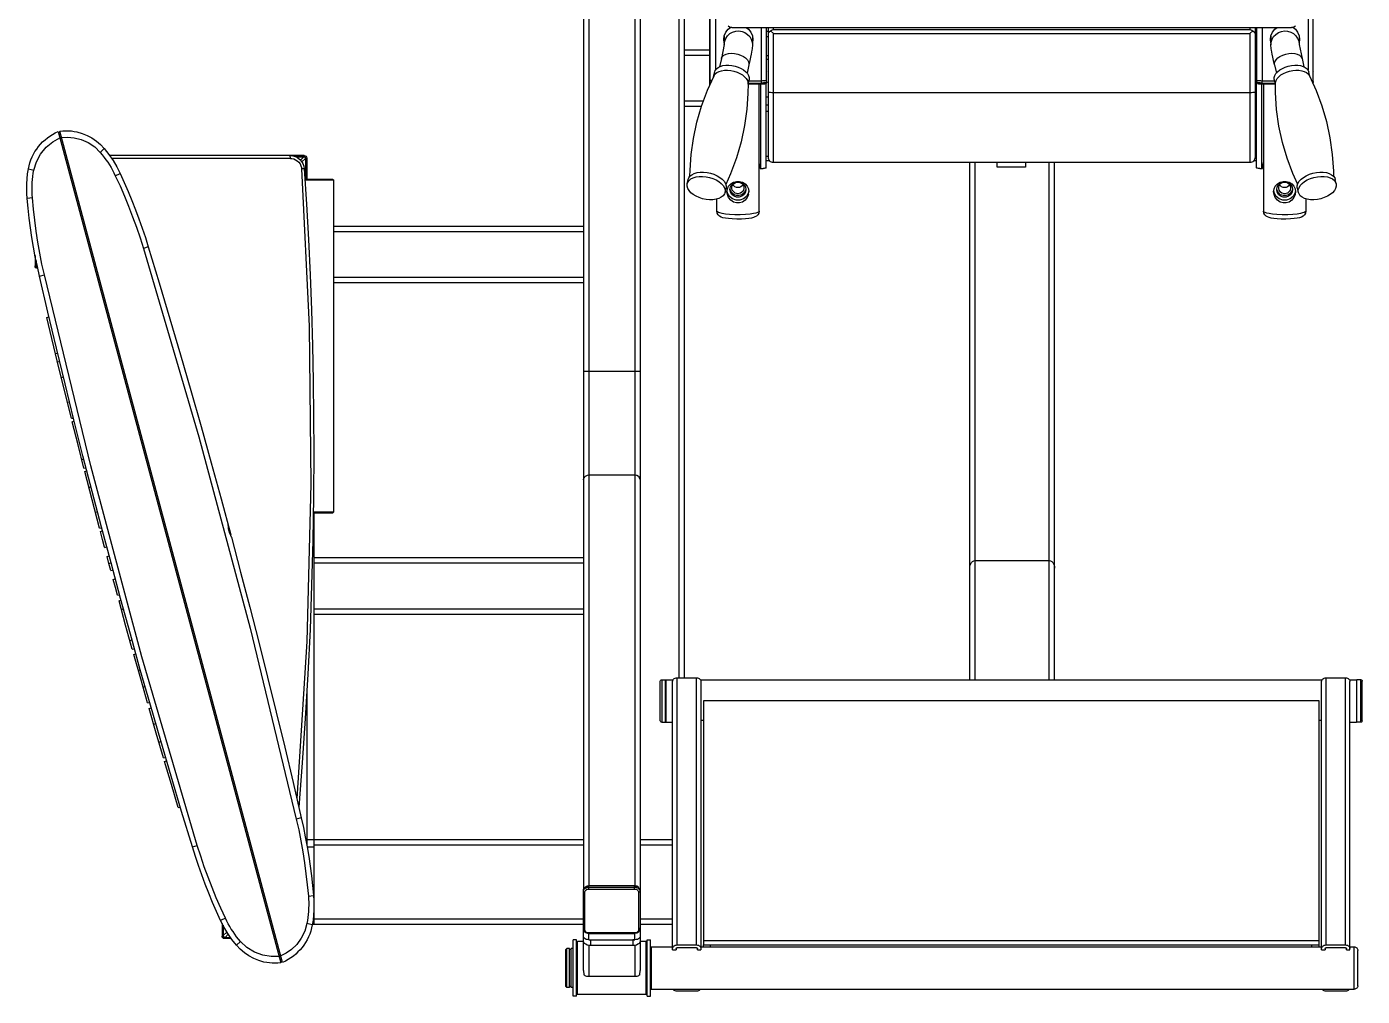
# Model space of a CAD drawing. Header units: millimetres. Extents: x 29224 to 62779, y 35576 to 54938.
# Drawn here: x 39562 to 40748, y 44723 to 45583 of the extents above; entities that cross this region are included whole.
import ezdxf

# ---------------------------------------------------------------- set-up
doc = ezdxf.new("R2010")
doc.units = ezdxf.units.MM
doc.linetypes.add('PEN_TYPE_1', pattern=[0])

# ---------------------------------------------------------------- blocks, each defined once
blk = doc.blocks.new('A$C11471BDC')
at = {"color": 7, "linetype": 'PEN_TYPE_1'}
for points in [[(639.3, 1248.3), (647.8, 1250.2), (656.4, 1252), (665, 1253.5), (673.6, 1255), (682.3, 1256.3), (690.9, 1257.4), (699.6, 1258.4), (708.3, 1259.3)], [(708.3, 1259.3), (712.7, 1259.5), (717.1, 1259.6), (721.4, 1259.5), (725.8, 1259.3), (730.1, 1258.8), (734.5, 1258.1)], [(708.7, 1254.6), (708.3, 1259.3)], [(708.3, 1259.3), (708.3, 1259.3)], [(734.5, 1258.1), (733.3, 1253.3)], [(734.5, 1258.1), (737.2, 1257.5), (739.9, 1256.8), (742.5, 1255.9), (745.1, 1254.8), (747.5, 1253.6), (749.9, 1252.3), (752.2, 1250.8), (754.4, 1249.1), (756.5, 1247.4), (758.5, 1245.5), (760.4, 1243.4), (762.1, 1241.3), (763.7, 1239.1), (765.2, 1236.7), (766.5, 1234.3), (767.7, 1231.7)], [(132.6, 1112.5), (164, 1122.1), (195.4, 1131.4), (226.9, 1140.7), (258.4, 1149.8), (289.9, 1158.8), (321.5, 1167.6), (353.1, 1176.3), (384.8, 1184.8), (416.4, 1193.3), (448.2, 1201.5), (479.9, 1209.7), (511.7, 1217.7), (543.6, 1225.6), (575.4, 1233.3), (607.4, 1240.9), (639.3, 1248.3)], [(639.3, 1248.3), (640.4, 1243.9)], [(639.3, 1248.3), (639.3, 1248.3)], [(640.4, 1243.9), (650.1, 1246.1), (659.8, 1248), (669.5, 1249.7), (679.3, 1251.2), (689.1, 1252.5), (698.9, 1253.6), (708.7, 1254.6)], [(646.1, 1249.9), (646.3, 1250.8), (646.8, 1251.5), (647.5, 1252), (648.4, 1252.2)], [(646.1, 1249.9), (646.6, 1249.9)], [(647, 1250), (647.2, 1250.5), (647.5, 1250.9), (647.9, 1251.2), (648.4, 1251.3)], [(647.4, 1250.1), (647.5, 1250.5), (647.9, 1250.8), (648.3, 1251), (648.7, 1251.1)], [(648.4, 1252.2), (648.4, 1251.3)], [(657.6, 1252.2), (648.4, 1252.2)], [(653.2, 1251.3), (648.4, 1251.3)], [(649.3, 1250.5), (648.7, 1251.1)], [(648.7, 1251.1), (652, 1251.1)], [(708.7, 1254.6), (711.5, 1254.8), (714.2, 1254.9), (717, 1254.9), (719.7, 1254.8), (722.4, 1254.7), (725.2, 1254.5), (727.9, 1254.2), (730.6, 1253.8), (733.3, 1253.3)], [(733.3, 1253.3), (740.7, 1251.1), (747.7, 1247.4), (753.8, 1242.4), (758.6, 1236.4)], [(133.8, 1108.2), (301.2, 1157.3), (470.9, 1202.8), (640.4, 1243.9)], [(513.1, 1220), (557.9, 1231), (602.7, 1241.7)], [(570.5, 1234), (570.9, 1232.2)], [(602.7, 1241.7), (603.3, 1239.9)], [(602.7, 1241.7), (602.7, 1241.7)], [(758.6, 1236.4), (762, 1230.2)], [(767.7, 1231.7), (29.7, 1033.9)], [(30.1, 1032.5), (768.1, 1230.3)], [(527.4, 1223.5), (527.8, 1221.7)], [(549.3, 1228.9), (549.9, 1227.1)], [(563.2, 1232.3), (563.5, 1230.4)], [(762.4, 1228.7), (762.6, 1223.5), (762.1, 1217.6), (760.6, 1211.4), (757.9, 1205.2), (754, 1199.3), (749.1, 1194.3)], [(768.1, 1230.3), (768.3, 1227.6), (768.4, 1224.9), (768.4, 1222.4), (768.2, 1220), (767.8, 1217.6), (767.4, 1215.2), (766, 1210.5), (764.3, 1206.1), (762, 1201.8), (759.3, 1197.8), (756.1, 1194.1), (752.5, 1190.8)], [(761.9, 1230.1), (762.3, 1228.7)], [(765.2, 1231), (765.6, 1229.7)], [(468.8, 1208.8), (489.5, 1214), (510.1, 1219.2)], [(476.6, 1210.8), (477.1, 1209)], [(510.1, 1219.2), (510.8, 1217.5)], [(510.1, 1219.2), (510.1, 1219.2)], [(513.1, 1220), (513.3, 1218.1)], [(415.5, 1194.9), (440.7, 1201.5), (465.9, 1208)], [(429.8, 1198.7), (430.1, 1196.9)], [(451.6, 1204.4), (452.2, 1202.6)], [(465.9, 1208.1), (466.6, 1206.3)], [(465.9, 1208.1), (465.9, 1208)], [(468.8, 1208.8), (469.2, 1206.9)], [(378.1, 1185), (384.3, 1186.7), (390.5, 1188.3)], [(384.3, 1186.7), (384.8, 1184.9)], [(390.4, 1188.3), (391.1, 1186.5)], [(390.4, 1188.3), (390.5, 1188.3)], [(398.5, 1190.5), (398.9, 1188.6)], [(398.6, 1190.5), (405.6, 1192.3), (412.6, 1194.2)], [(412.6, 1194.2), (413.2, 1192.4)], [(412.6, 1194.2), (412.6, 1194.2)], [(415.5, 1195), (415.8, 1193.1)], [(749.1, 1194.3), (747, 1192.6), (744.8, 1190.9), (742.6, 1189.3), (740.4, 1187.7), (738.1, 1186.2), (735.7, 1184.8), (733.4, 1183.5), (730.9, 1182.2), (728.5, 1181)], [(752.5, 1190.8), (747.3, 1186.7), (741.9, 1183), (736.3, 1179.7), (730.4, 1176.7)], [(746.3, 1025.7), (746.3, 1186)], [(752.5, 1190.8), (749.1, 1194.3)], [(308.2, 1165.9), (329.6, 1171.8), (351.1, 1177.7)], [(343.4, 1175.6), (343.9, 1173.8)], [(351.1, 1177.7), (351.8, 1175.9)], [(351.1, 1177.7), (351.1, 1177.7)], [(356, 1179), (363, 1180.9), (370, 1182.8)], [(356, 1179), (356.3, 1177.2)], [(370, 1182.8), (370.6, 1181.1)], [(370, 1182.8), (370, 1182.8)], [(378.1, 1185), (378.4, 1183.2)], [(728.5, 1181), (719.5, 1176.8), (710.4, 1172.9), (701.3, 1169.2), (692.1, 1165.6), (682.8, 1162.2), (673.4, 1159), (664, 1156)], [(730.4, 1176.7), (722.5, 1173.1), (714.5, 1169.6), (706.4, 1166.2), (698.2, 1163), (690.1, 1160), (681.8, 1157.1), (673.5, 1154.3), (665.2, 1151.7)], [(728.5, 1181), (730.4, 1176.7)], [(743.8, 1025.6), (743.8, 1184.3)], [(260.4, 1152.3), (281.8, 1158.4), (303.3, 1164.5)], [(303.3, 1164.5), (304, 1162.7)], [(303.3, 1164.5), (303.3, 1164.5)], [(308.1, 1165.9), (308.5, 1164)], [(315.9, 1168), (316.3, 1166.2)], [(664, 1156), (496.6, 1106.9), (326.9, 1061.4), (157.3, 1020.3)], [(211.6, 1138.2), (233.6, 1144.6), (255.6, 1150.9)], [(255.6, 1151), (256.2, 1149.2)], [(255.6, 1151), (255.6, 1150.9)], [(260.4, 1152.3), (260.7, 1150.5)], [(274.4, 1156.3), (275, 1154.6)], [(289.3, 1160.6), (289.7, 1158.7)], [(665.2, 1151.7), (633.4, 1142), (601.5, 1132.5), (569.6, 1123.1), (537.7, 1113.9), (505.7, 1104.8), (473.7, 1095.9), (441.7, 1087.1), (409.6, 1078.4)], [(665.2, 1151.7), (664, 1156)], [(225.5, 1142.3), (226.2, 1140.5)], [(241.6, 1146.9), (242.1, 1145.1)], [(167.6, 1125.1), (188, 1131.2), (208.4, 1137.3)], [(208.4, 1137.3), (209.1, 1135.5)], [(208.4, 1137.3), (208.4, 1137.3)], [(211.6, 1138.2), (211.9, 1136.3)], [(167.6, 1125.1), (167.9, 1123.3)], [(67.3, 1087.5), (75.3, 1091.1), (83.3, 1094.6), (91.4, 1098), (99.5, 1101.2), (107.7, 1104.2), (116, 1107.1), (124.2, 1109.9), (132.6, 1112.5)], [(69.3, 1083.2), (78.3, 1087.4), (87.4, 1091.3), (96.5, 1095), (105.7, 1098.6), (115, 1102), (124.4, 1105.2), (133.8, 1108.2)], [(132.6, 1112.5), (133.8, 1108.2)], [(45.3, 1073.4), (50.4, 1077.5), (55.8, 1081.2), (61.5, 1084.5), (67.3, 1087.5)], [(48.7, 1069.9), (50.8, 1071.6), (52.9, 1073.3), (55.1, 1074.9), (57.4, 1076.5), (59.7, 1078), (62, 1079.4), (64.4, 1080.7), (66.8, 1082), (69.3, 1083.2)], [(51.2, 1084), (51.3, 1084.8), (51.8, 1085.6), (52.5, 1086), (53.4, 1086.2)], [(51.2, 1078), (51.2, 1084)], [(51.2, 1084), (52, 1084)], [(52, 1084), (52.2, 1084.5), (52.4, 1084.9), (52.9, 1085.2), (53.4, 1085.3)], [(52, 1078.7), (52, 1084)], [(52.3, 1083.6), (52.4, 1084.1), (52.6, 1084.5), (52.9, 1084.8), (53.3, 1085), (53.8, 1085.1)], [(52.3, 1083.6), (52.3, 1078.8)], [(55.2, 1080.8), (52.3, 1083.6)], [(53.4, 1086.2), (53.4, 1085.3)], [(64.7, 1086.2), (53.4, 1086.2)], [(63, 1085.3), (53.4, 1085.3)], [(57, 1081.9), (53.8, 1085.1)], [(53.8, 1085.1), (62.5, 1085.1)], [(69.3, 1083.2), (67.3, 1087.5)], [(407.6, 1077.9), (409, 1078.5), (410.8, 1079.3), (412.8, 1080), (414.9, 1080.4), (416.9, 1080.6), (418.5, 1080.8)], [(29.7, 1033.9), (29.4, 1036.6), (29.3, 1039.3), (29.4, 1041.8), (29.6, 1044.2), (30, 1046.6), (30.4, 1049), (31.7, 1053.7), (33.5, 1058.1), (35.8, 1062.4), (38.5, 1066.4), (41.7, 1070.1), (45.3, 1073.4)], [(35.4, 1035.5), (35.2, 1042.5), (36.4, 1050.1), (39.1, 1057.5), (43.3, 1064.2), (48.7, 1069.9)], [(45.3, 1073.4), (48.7, 1069.9)], [(407.6, 1077.9), (376.6, 1069.7), (345.5, 1061.6), (314.4, 1053.6), (283.3, 1045.8), (252.1, 1038.1), (221, 1030.6), (189.7, 1023.2), (158.5, 1015.9)], [(409.6, 1078.4), (409.6, 1078.4)], [(63.3, 1006.1), (60.6, 1006.7), (57.9, 1007.4), (55.2, 1008.3), (52.7, 1009.4), (50.2, 1010.6), (47.8, 1012), (45.5, 1013.5), (43.3, 1015.1), (41.2, 1016.9), (39.3, 1018.8), (37.4, 1020.8), (35.7, 1022.9), (34.1, 1025.1), (32.6, 1027.5), (31.2, 1030), (30.1, 1032.5)], [(32.2, 1034.6), (32.5, 1033.2)], [(35.5, 1035.5), (35.9, 1034.1)], [(64.5, 1010.9), (57.8, 1012.8), (51.5, 1015.9), (46, 1019.9), (41.6, 1024.5), (38.2, 1029.4), (35.8, 1034)], [(157.3, 1020.3), (147.7, 1018.2), (138, 1016.2), (128.3, 1014.5), (118.5, 1013), (108.7, 1011.7), (98.9, 1010.6), (89, 1009.6)], [(158.5, 1015.9), (157.3, 1020.3)], [(734.5, 1015.6), (594.8, 1008.9), (454.9, 1007.3), (315, 1011), (175.5, 1019.8)], [(743.8, 1025.6), (743.8, 1024.2), (743.4, 1022.6), (742.7, 1021), (741.7, 1019.4), (740.4, 1018.1), (739, 1017), (737.4, 1016.2), (735.9, 1015.8), (734.5, 1015.6)], [(746.3, 1025.7), (746.1, 1023.3), (745.4, 1021.1), (744.4, 1019), (743, 1017.2), (741.2, 1015.7), (739.3, 1014.5), (737, 1013.6), (734.7, 1013.2)], [(743.8, 1025.6), (746.3, 1025.7)], [(745.2, 1020.6), (745.2, 1013.7)], [(745.5, 1013.3), (745.5, 1021.3)], [(746.3, 1013.3), (746.3, 1025.7)], [(63.3, 1006.1), (64.5, 1010.9)], [(89, 1009.6), (86.3, 1009.5), (83.5, 1009.3), (80.8, 1009.3), (78.1, 1009.4), (75.3, 1009.5), (72.6, 1009.7), (69.9, 1010), (67.2, 1010.4), (64.5, 1010.9)], [(89, 1009.6), (89.4, 1005)], [(158.5, 1015.9), (149.9, 1014), (141.4, 1012.3), (132.8, 1010.7), (124.2, 1009.2), (115.5, 1007.9), (106.8, 1006.8), (98.2, 1005.8), (89.4, 1005)], [(132.6, 1010.7), (132.6, 1004.8)], [(268.4, 1011.1), (134.9, 1011.1)], [(138.8, 765.2), (138.8, 1011.8)], [(734.6, 1013.2), (703.3, 1011.3), (671.9, 1009.6), (640.5, 1008.1), (609, 1006.9), (577.6, 1006), (546.2, 1005.4), (514.7, 1005), (483.3, 1004.8), (443.8, 1005), (404.4, 1005.7), (364.9, 1006.7), (325.5, 1008.1), (286.1, 1010), (246.7, 1012.3), (207.3, 1015), (168, 1018.1)], [(724.4, 987), (724.4, 1012.6)], [(725.2, 987.8), (725.2, 1012.7)], [(743.8, 1012.2), (725.2, 1012.2)], [(744.1, 1011.9), (725.2, 1011.9)], [(744.1, 1011.1), (725.2, 1011.1)], [(734.7, 1013.2), (734.5, 1015.6)], [(743.8, 1012.2), (740.7, 1015.3)], [(745.2, 1013.7), (742.3, 1016.6)], [(745.2, 1013.2), (744.9, 1012.8), (744.6, 1012.5), (744.2, 1012.3), (743.8, 1012.2)], [(746.3, 1013.3), (746.2, 1012.4), (745.7, 1011.7), (745, 1011.2), (744.1, 1011.1)], [(745.5, 1013.3), (745.4, 1012.8), (745.1, 1012.3), (744.6, 1012), (744.1, 1011.9)], [(744.1, 1011.1), (744.1, 1011.9)], [(745.2, 1013.2), (745.2, 1013.7)], [(745.5, 1013.3), (746.3, 1013.3)], [(89.4, 1005), (85.1, 1004.7), (80.7, 1004.6), (76.3, 1004.7), (72, 1005), (67.6, 1005.4), (63.3, 1006.1)], [(63.7, 765.4), (63.7, 1006)], [(74.2, 1004.8), (63.7, 1004.8)], [(68.4, 765.4), (68.4, 1004.8)], [(70, 1005.2), (70, 1004.8)], [(429.3, 1004.8), (87.3, 1004.8)], [(134.1, 765.2), (134.1, 1004.8)], [(339.3, 1004.8), (339.3, 765.2)], [(344, 1004.8), (344, 765.2)], [(384.7, 1004.8), (384.7, 765.2)], [(389.4, 1004.8), (389.4, 765.2)], [(429.3, 1005.6), (429.3, 987.8)], [(430.1, 1005.6), (430.1, 987)], [(430.1, 987), (429.3, 987.8)], [(430.1, 987), (724.4, 987)], [(633.6, 987), (633.6, 765.2)], [(638.3, 987), (638.3, 765.2)], [(679, 987), (679, 765.2)], [(683.7, 987), (683.7, 765.2)], [(725.2, 987.8), (724.4, 987)], [(0, 771.5), (0, 774.6)], [(0, 774.6), (50.1, 774.6)], [(0, 771.5), (50.1, 771.5)], [(1.6, 770.7), (2.3, 771.5)], [(1.6, 709.6), (1.6, 770.7)], [(1.6, 770.7), (48.5, 770.7)], [(7.8, 780.1), (8.6, 780.9)], [(7.8, 777.8), (7.8, 780.1)], [(7.8, 780.1), (42.3, 780.1)], [(7.8, 777.8), (42.3, 777.8)], [(7.8, 774.6), (7.8, 776.4)], [(7.8, 776.4), (42.3, 776.4)], [(8.6, 780.9), (41.5, 780.9)], [(8.6, 776.4), (8.6, 777.8)], [(42.3, 780.1), (41.5, 780.9)], [(41.5, 776.4), (41.5, 777.8)], [(42.3, 777.8), (42.3, 780.1)], [(42.3, 774.6), (42.3, 776.4)], [(48.5, 770.7), (47.8, 771.5)], [(48.5, 765.2), (48.5, 770.7)], [(50.1, 771.5), (50.1, 774.6)], [(17.4, 760.5), (17.4, 761.5), (17.6, 762.4), (17.8, 763.2), (18.2, 763.9), (18.6, 764.5), (19.1, 764.9)], [(17.4, 719.9), (17.4, 760.5)], [(45.2, 760.5), (17.4, 760.5)], [(23, 765.2), (19.1, 764.9)], [(23, 765.2), (58.8, 765.2)], [(45, 759), (45.2, 760.6), (45.5, 762.1), (46.1, 763.4), (46.8, 764.4), (47.7, 765), (48.6, 765.2)], [(45, 721.4), (45, 759)], [(50.2, 759), (45, 759)], [(50.2, 760.5), (50.3, 761.7), (50.5, 762.9), (51, 763.9), (51.5, 764.6), (52.2, 765.1), (52.9, 765.2)], [(50.2, 760.5), (50.2, 719.9)], [(50.2, 760.5), (55.6, 760.5)], [(55.6, 760.7), (55.7, 761.6), (56, 762.5), (56.3, 763.3), (56.9, 764), (57.5, 764.6), (58.2, 765), (58.9, 765.3), (59.7, 765.4)], [(55.6, 760.7), (55.6, 720)], [(56.2, 760.7), (55.6, 760.7)], [(56.2, 760.7), (56.2, 761.3), (56.4, 762), (56.7, 762.6), (57, 763.1), (57.4, 763.5), (57.9, 763.8), (58, 763.9)], [(56.2, 720), (56.2, 760.7)], [(58, 763.9), (59, 764.1)], [(59, 764.1), (59, 764.4), (59.1, 764.7), (59.2, 765), (59.4, 765.2), (59.5, 765.3), (59.7, 765.4)], [(59, 764.1), (92.3, 764.1)], [(59.7, 765.4), (94.1, 765.4)], [(92.3, 764.1), (92.4, 764.4), (92.4, 764.7), (92.6, 765), (92.7, 765.2)], [(92.3, 764.1), (92.9, 764), (93.4, 763.8), (93.9, 763.5), (94.3, 763.1), (94.7, 762.6), (95, 762), (95.1, 761.3), (95.2, 760.7)], [(92.7, 765.2), (92.9, 765.3), (93.1, 765.4)], [(93.1, 765.4), (94.1, 765.2)], [(94.1, 765.4), (95, 765.2)], [(94.1, 765.2), (94.5, 765), (95.2, 764.6), (95.8, 764)], [(95, 765.2), (95.8, 764.9), (96.5, 764.3), (97.2, 763.6), (97.6, 762.7), (97.7, 762.2)], [(1372.1, 765.2), (95, 765.2)], [(95.2, 760.7), (95.2, 720)], [(95.2, 760.7), (98, 760.7)], [(95.8, 764), (96.3, 763.3), (96.6, 762.5), (96.8, 761.6), (96.9, 760.7)], [(97.6, 762.2), (96.8, 763.8)], [(96.9, 760.7), (96.9, 720)], [(97.9, 760.5), (97.6, 762.2)], [(97.7, 762.2), (98, 760.7)], [(97.9, 719.9), (97.9, 760.5)], [(1372.1, 760.5), (98, 760.5)], [(458.6, 765.2), (460.1, 764.9), (461.4, 763.9), (461.4, 763.8)], [(462.2, 762.2), (461.4, 763.8)], [(462.5, 760.5), (462.2, 762.2)], [(462.5, 719.9), (462.5, 760.5)], [(554.8, 715.1), (554.8, 765.2)], [(19.1, 715.4), (18.6, 715.9), (18.2, 716.5), (17.8, 717.2), (17.6, 718), (17.4, 718.9), (17.4, 719.9)], [(45.2, 719.9), (17.4, 719.9)], [(19.1, 715.4), (23, 715.1)], [(1372.1, 715.1), (23, 715.1)], [(48.6, 715.1), (47.7, 715.3), (46.8, 716), (46.1, 717), (45.5, 718.3), (45.2, 719.8), (45, 721.4)], [(50.2, 721.4), (45, 721.4)], [(48.5, 709.6), (48.5, 715.1)], [(50.3, 718.6), (50.2, 721.4)], [(50.2, 719.9), (55.6, 719.9)], [(52.9, 715.1), (52.2, 715.3), (51.5, 715.8), (51, 716.5), (50.5, 717.5), (50.3, 718.6)], [(56, 718.1), (55.6, 720)], [(56.2, 720), (55.6, 720)], [(59.7, 715.3), (58.9, 715.3), (58.2, 715.6), (57.5, 716), (56.9, 716.6), (56.3, 717.3), (56, 718.1)], [(56.7, 718), (56.2, 720)], [(57.8, 716.9), (56.7, 718)], [(59, 716.5), (57.8, 716.9)], [(59.7, 715.3), (59.5, 715.3), (59.4, 715.4), (59.2, 715.6), (59.1, 715.9), (59, 716.2), (59, 716.5)], [(92.3, 716.5), (59, 716.5)], [(59.7, 715.4), (60.7, 715.1)], [(63.7, 686.2), (63.7, 715.1)], [(68.4, 686.2), (68.4, 715.1)], [(95.2, 720), (95.1, 719.3), (95, 718.7), (94.7, 718), (94.3, 717.5), (93.9, 717.1), (93.4, 716.8), (92.9, 716.6), (92.3, 716.5)], [(93.1, 715.3), (92.9, 715.3), (92.7, 715.4), (92.6, 715.6), (92.4, 715.9), (92.4, 716.2), (92.3, 716.5)], [(94.1, 715.4), (93.1, 715.3)], [(94, 715.1), (95.5, 715.5)], [(95.9, 716.9), (95.8, 716.6), (95.2, 716.1), (94.5, 715.6), (94.1, 715.4)], [(95.2, 720), (98, 720)], [(95.5, 715.5), (96.7, 716.5)], [(96.6, 718.2), (95.9, 716.9)], [(96.8, 719), (96.6, 718.2)], [(96.7, 716.5), (96.8, 716.6)], [(96.9, 720), (96.8, 719)], [(96.8, 716.6), (97.6, 718.1)], [(97.6, 718.1), (97.9, 719.9)], [(98, 720), (97.7, 718.4)], [(97.7, 718.4), (97.7, 718.1)], [(1372.1, 719.9), (98, 719.9)], [(134.1, 686.2), (134.1, 715.1)], [(138.8, 686.2), (138.8, 715.1)], [(461.4, 716.6), (461.4, 716.5), (460.1, 715.5), (458.6, 715.1)], [(461.4, 716.6), (462.2, 718.1)], [(462.2, 718.1), (462.5, 719.9)], [(0, 708.9), (0, 705.7)], [(0, 708.9), (50.1, 708.9)], [(0, 705.7), (50.1, 705.7)], [(2.3, 708.9), (1.6, 709.6)], [(1.6, 709.6), (48.5, 709.6)], [(6.6, 705.7), (6.3, 705.4)], [(6.3, 705.4), (6.3, 81)], [(43.8, 705.4), (6.4, 705.4)], [(43.5, 705.7), (43.8, 705.4)], [(43.8, 705.4), (43.8, 686.2)], [(47.8, 708.9), (48.5, 709.6)], [(50.1, 708.9), (50.1, 705.7)], [(243.3, 695.9), (243.4, 696.4), (243.7, 696.8), (244.1, 697.1), (244.6, 697.2)], [(243.4, 695.9), (243.4, 692.4)], [(280.9, 695.9), (243.4, 695.9)], [(243.7, 692.4), (243.4, 692.1)], [(243.4, 692.4), (280.9, 692.4)], [(243.4, 692.1), (243.4, 686.2)], [(280.9, 692.1), (243.5, 692.1)], [(244.6, 697.2), (279.7, 697.2)], [(279.7, 697.2), (280.2, 697.1), (280.6, 696.8), (280.8, 696.4), (280.9, 695.9)], [(280.6, 692.4), (280.9, 692.1)], [(280.9, 695.9), (280.9, 692.4)], [(280.9, 692.1), (280.9, 685.7)], [(4.5, 682.3), (4.6, 683.1), (4.8, 683.9), (5.2, 684.7), (5.7, 685.3), (6.3, 685.7)], [(4.5, 665), (4.5, 682.3)], [(41.1, 686.2), (41.1, 683.2)], [(41.1, 686.2), (279.5, 686.2)], [(42.4, 683.2), (41.1, 683.2)], [(42.4, 686.2), (43.1, 686.1), (43.8, 685.8), (44.4, 685.3), (44.9, 684.7), (45.3, 683.9), (45.5, 683.2)], [(42.4, 683.2), (42.6, 683.1), (42.8, 683), (43, 682.8), (43.1, 682.5), (43.1, 682.3)], [(43.1, 665), (43.1, 682.3)], [(45.5, 683.2), (45.6, 682.3)], [(45.6, 682.3), (45.6, 665)], [(45.6, 682.3), (282.7, 682.3)], [(279.5, 686.2), (280.2, 686.1), (280.8, 685.8), (281.5, 685.3), (282, 684.7), (282.3, 683.9), (282.6, 683.1), (282.7, 682.3)], [(282.7, 682.3), (282.7, 665)], [(1272.3, 680.7), (282.7, 680.7)], [(1272.3, 676), (282.7, 676)], [(790.2, 676), (790.2, 660.5)], [(794.9, 676), (794.9, 658.8)], [(835.6, 676), (835.6, 653.3)], [(840.3, 676), (840.3, 653.3)], [(6.3, 661.6), (5.7, 662), (5.2, 662.6), (4.8, 663.3), (4.6, 664.2), (4.5, 665)], [(41.1, 664.1), (41.1, 661.1)], [(41.1, 664.1), (42.4, 664.1)], [(43.1, 665), (43.1, 664.7), (43, 664.5), (42.8, 664.3), (42.6, 664.2), (42.4, 664.1)], [(45.5, 664.1), (45.3, 663.3), (44.9, 662.6), (44.4, 662), (43.8, 661.5), (43.1, 661.2), (42.4, 661.1)], [(45.6, 665), (45.5, 664.1)], [(45.6, 665), (282.7, 665)], [(282.7, 665), (282.6, 664.2), (282.3, 663.3), (282, 662.6), (281.5, 662), (280.8, 661.5), (280.2, 661.2), (279.5, 661.1)], [(707.4, 656.5), (708, 659.6), (709, 662.6), (710.2, 665.4), (711.7, 667.9), (713.4, 670), (715.3, 671.6), (717.2, 672.8), (719.1, 673.4), (721, 673.4), (721.4, 673.3)], [(721.4, 673.3), (725.1, 672.4)], [(721.4, 673.3), (722.7, 672.8), (724.3, 671.6), (725.6, 670), (726.7, 667.9), (727.4, 665.4), (727.9, 662.6), (727.9, 659.6), (727.6, 656.5)], [(725.1, 672.4), (726.5, 671.9), (728, 670.8), (729.4, 669.1), (730.4, 667), (731.2, 664.5), (731.6, 661.7), (731.7, 658.8), (731.3, 655.6)], [(728, 670.8), (733.3, 670.7), (747.2, 669.8), (761.5, 667.8), (775.9, 664.7), (790.3, 660.5), (804.3, 655.3)], [(279.5, 661.1), (41.1, 661.1)], [(43.8, 661.1), (43.8, 110)], [(43.8, 658.8), (45.6, 658.8)], [(43.8, 652.5), (45.6, 652.5)], [(45.6, 658.8), (45.6, 652.5)], [(262.3, 658.8), (45.6, 658.8)], [(45.6, 652.5), (45.6, 118.6)], [(49.5, 658.8), (49.5, 112.3)], [(244.8, 658.8), (244.8, 661.1)], [(262.3, 112.3), (262.3, 658.8)], [(280.9, 661.6), (280.9, 109.5)], [(713.6, 639.7), (712.3, 640.2), (710.7, 641.3), (709.4, 643), (708.3, 645.1), (707.6, 647.6), (707.1, 650.4), (707.1, 653.4), (707.4, 656.5)], [(727.6, 656.5), (727, 653.4), (726, 650.4), (724.8, 647.6), (723.3, 645.1), (721.6, 643), (719.7, 641.3), (717.8, 640.2), (715.9, 639.6), (714, 639.6), (713.6, 639.7)], [(731.3, 655.6), (730.7, 652.5), (729.8, 649.5), (728.5, 646.7), (727, 644.2), (725.3, 642.1), (723.5, 640.5), (721.6, 639.4), (719.6, 638.8), (717.8, 638.8), (717.4, 638.8)], [(804.3, 655.3), (817.3, 649.4)], [(808.9, 653.3), (872.8, 653.3)], [(811.5, 652.8), (810.7, 652.5)], [(811.5, 652.8), (811.2, 652.2)], [(811.5, 652.8), (813.2, 652.8)], [(812.8, 651.5), (813.2, 652.8)], [(813.2, 652.8), (813.3, 652.9)], [(813.3, 652.9), (1188.5, 652.9)], [(697.1, 609.4), (695.2, 609.8), (693.7, 610.6), (692.7, 611.7), (691.9, 613.1), (691.4, 614.5), (690.9, 616.2), (690.5, 618.6), (690.2, 621.5), (690, 625.1), (689.9, 629.2), (690.1, 633.2), (690.4, 636.7), (690.8, 639.4), (691.2, 641.5), (691.8, 643.1), (692.6, 644.6), (693.7, 645.7), (695.1, 646.6), (697.1, 647)], [(697.1, 609.4), (696.7, 609.6), (696.2, 610), (695.8, 610.9), (695.3, 612.4), (694.8, 614.5), (694.4, 617.5), (694, 621.4), (693.8, 626.1), (693.8, 631.1), (694.1, 635.6), (694.4, 639.3), (694.9, 642.2), (695.4, 644.2), (695.8, 645.6), (696.3, 646.4), (696.7, 646.9), (697.1, 647)], [(697.1, 647), (707.7, 647)], [(816.7, 649.8), (820.6, 648.8)], [(817.3, 649.4), (818.8, 648.4), (820, 646.9), (821, 645), (821.7, 642.7), (822.1, 640.2), (822.1, 637.4), (821.8, 634.6)], [(820.6, 648.8), (821.9, 648.4), (823.3, 647.3), (824.5, 645.8), (825.5, 643.9), (826.2, 641.7), (826.5, 639.1), (826.6, 636.4), (826.3, 633.6)], [(1065.4, 648.2), (822.1, 648.2)], [(832.4, 642.9), (825.2, 644.6)], [(845, 640.4), (832.4, 642.9)], [(832.4, 642.9), (832.8, 642.8), (834.2, 642), (835.5, 640.6), (836.4, 638.7), (837, 636.5), (837.2, 633.9), (837, 631.2), (836.5, 628.4)], [(852.4, 640.4), (845.1, 640.4)], [(845.1, 640.4), (847.9, 640), (850.4, 638.9), (852.7, 637.4), (854.6, 635.3), (856, 632.9), (856.8, 630.2), (857, 627.4), (856.6, 624.6)], [(846.6, 640.4), (849.5, 640.8)], [(849.5, 640.8), (852.8, 640.3), (855.9, 639), (858.5, 637), (860.3, 634.6)], [(711.7, 618.8), (709.1, 619.9), (706.7, 621.8), (705.1, 624.2), (704.3, 626.9), (704.3, 629.6), (705.1, 632.2), (706.7, 634.6), (709.1, 636.5), (711.7, 637.6), (714.3, 638)], [(713, 619), (710.1, 620.7), (707.9, 623.3), (706.8, 626.5), (706.8, 629.9), (707.9, 633.1), (710.1, 635.7), (713, 637.4)], [(716.3, 621.2), (713.9, 621.6), (711.8, 622.8), (710.3, 624.7), (709.5, 627), (709.5, 629.4), (710.3, 631.7), (711.8, 633.6), (713.9, 634.8), (716.3, 635.3)], [(715.3, 621.6), (713.2, 622.8), (711.6, 624.7), (710.8, 627), (710.8, 629.4), (711.6, 631.7), (713.2, 633.6), (715.3, 634.8)], [(712.4, 628.2), (712.6, 629.5), (713, 630.7), (713.8, 631.7), (714.7, 632.6), (715.8, 633.2), (717, 633.5), (717.6, 633.5)], [(713, 637.4), (715.4, 637.9)], [(713.6, 639.7), (717.4, 638.8)], [(714.3, 638), (716.9, 637.6), (719.3, 636.5), (721.3, 634.6), (722.7, 632.2), (723.4, 629.6), (723.4, 626.9), (722.7, 624.2), (721.3, 621.8), (719.3, 619.9), (716.8, 618.8), (714.3, 618.4)], [(715.3, 634.8), (717, 635.1)], [(716.3, 635.3), (718.7, 634.8), (720.7, 633.6), (722.3, 631.7), (723.1, 629.4), (723.1, 627), (722.3, 624.7), (720.7, 622.8), (718.7, 621.6)], [(717.6, 633.5), (718.3, 633.5), (719.5, 633.2), (720.6, 632.6), (721.5, 631.7), (722.3, 630.7), (722.7, 629.5), (722.9, 628.2)], [(717.9, 628.2), (718, 629.6), (718.6, 630.9), (719.4, 632), (720.3, 632.7)], [(810.4, 619.2), (801.4, 619.3), (787.5, 620.3), (773.2, 622.3), (758.7, 625.4), (744.4, 629.5), (730.3, 634.7), (720.7, 639.1)], [(821.8, 634.6), (821.3, 631.8), (820.4, 629), (819.3, 626.5), (817.9, 624.2), (816.3, 622.3), (814.7, 620.8), (812.9, 619.8), (811.2, 619.3), (810.4, 619.2)], [(826.3, 633.6), (825.7, 630.7), (824.9, 628), (823.7, 625.5), (822.4, 623.2), (820.8, 621.3), (819.2, 619.8), (817.4, 618.8), (815.7, 618.2), (814, 618.2), (813.6, 618.3)], [(860.2, 633.6), (860.2, 634.1), (860.5, 635.6), (861.3, 637)], [(860.2, 633.6), (860.2, 136.7)], [(711.7, 618.8), (714.3, 618.4)], [(717.6, 622.9), (717, 623), (715.8, 623.3), (714.7, 623.9), (713.8, 624.7), (713, 625.8), (712.6, 627), (712.4, 628.2)], [(715.4, 618.6), (713, 619)], [(717, 621.3), (715.3, 621.6)], [(718.7, 621.6), (716.3, 621.2)], [(722.7, 627), (722.3, 625.8), (721.5, 624.7), (720.6, 623.9), (719.5, 623.3), (718.3, 623), (717.6, 622.9)], [(720.3, 623.7), (719.4, 624.5), (718.6, 625.6), (718, 626.9), (717.9, 628.2)], [(722.9, 628.2), (722.7, 627)], [(809.7, 619.2), (813.6, 618.3)], [(809.7, 607.4), (809.7, 619.2)], [(810.7, 619), (810.7, 607.4)], [(812.5, 607.5), (812.5, 618.6)], [(826.8, 618.5), (819.6, 620.1)], [(836.5, 628.4), (835.6, 625.8), (834.4, 623.4), (833, 621.4), (831.4, 619.8), (829.7, 618.8), (828, 618.4), (826.8, 618.5)], [(844.7, 615.3), (843.5, 615.4), (842.4, 615.5), (841.2, 615.6), (839.9, 615.8), (838.3, 616.1), (836.3, 616.5), (833.8, 617), (830.7, 617.6), (826.8, 618.5)], [(856.6, 624.6), (855.6, 622), (854, 619.7), (852, 617.8), (849.6, 616.4), (847, 615.6), (844.7, 615.3)], [(860.2, 620.9), (858.5, 618.7), (855.9, 616.7), (852.8, 615.4)], [(697.1, 609.4), (809.7, 609.4)], [(734.8, 608.6), (740.1, 609.4)], [(734.8, 608.6), (734.8, 607.9)], [(734.8, 607.9), (809.7, 607.9)], [(734.8, 607.9), (734.8, 605.8)], [(735.6, 603.2), (735.4, 603.3), (735.2, 603.6), (735.1, 604.2), (734.9, 604.9), (734.8, 605.8)], [(809.7, 607.4), (812.5, 607.4)], [(811.5, 602.7), (811.2, 602.7), (810.9, 602.8), (810.6, 603.1), (810.4, 603.3), (810.2, 603.5), (810.1, 603.8), (810, 604.1), (809.9, 604.6), (809.8, 605.1), (809.7, 605.8), (809.7, 606.5), (809.7, 607.4)], [(811.5, 602.7), (811.4, 602.8), (811.2, 603), (811.1, 603.5), (810.9, 604.1), (810.8, 604.8), (810.8, 605.6), (810.7, 606.5), (810.7, 607.4)], [(860.2, 607.5), (812.5, 607.5)], [(813.3, 602.8), (813.2, 602.9), (813, 603.3), (812.8, 603.8), (812.7, 604.6), (812.6, 605.5), (812.6, 606.5), (812.5, 607.5)], [(852.4, 615.3), (844.7, 615.3)], [(849.5, 614.9), (846.6, 615.3)], [(852.8, 615.4), (849.5, 614.9)], [(735.6, 603.2), (810.5, 603.2)], [(740.1, 596.5), (740.2, 597.5), (740.5, 598.4), (740.9, 599.2), (741.5, 599.9), (742.2, 600.4), (743, 600.9), (743.8, 601.1), (744.8, 601.2)], [(740.1, 596.5), (854.6, 596.5)], [(740.1, 173.8), (740.1, 596.5)], [(741.7, 600), (741.7, 603.2)], [(744.8, 601.2), (860.2, 601.2)], [(745.6, 601.2), (745.6, 603.2)], [(785.6, 601.2), (785.6, 603.2)], [(791.1, 601.2), (791.1, 603.2)], [(798.2, 601.2), (798.2, 603.2)], [(802.2, 596.5), (802.2, 598), (802.4, 599.3), (802.5, 600.3), (802.8, 601), (803, 601.2)], [(802.2, 173.8), (802.2, 596.5)], [(811.5, 602.7), (813.3, 602.8)], [(812.7, 604.5), (813, 603.1)], [(813, 603.1), (813.4, 602.7)], [(813.3, 602.8), (860.2, 602.8)], [(820.4, 602.7), (820.6, 602.8)], [(831.7, 601.2), (831.7, 602.8)], [(834.9, 601.2), (834.9, 602.8)], [(851.9, 601.2), (851.9, 602.8)], [(853.9, 601.2), (855, 601), (856.1, 600.4), (857, 599.3)], [(857, 599.3), (854.6, 596.5)], [(854.6, 596.5), (854.6, 173.8)], [(856.4, 601.2), (856.4, 602.8)], [(857, 599.3), (857.6, 598.4), (858, 597.5), (858.3, 596.5)], [(858.3, 596.5), (860.2, 596.5)], [(858.3, 596.5), (858.3, 173.8)], [(280.9, 422.3), (740.1, 422.3)], [(280.9, 417.7), (740.1, 417.6)], [(380.2, 422.3), (381.5, 422.3), (382.7, 422), (383.9, 421.5), (385, 420.9), (386, 420), (386.6, 418.9), (386.8, 417.7)], [(386.8, 417.7), (386.8, 351.9)], [(736.2, 398.1), (740.1, 398.1)], [(736.2, 373), (736.2, 398.1)], [(740.1, 373), (736.2, 373)], [(280.9, 351.9), (740.1, 351.9)], [(280.9, 347.2), (740.1, 347.2)], [(386.8, 351.9), (386.6, 350.6), (386, 349.5), (385, 348.7), (383.9, 348), (382.7, 347.6), (381.5, 347.3), (380.2, 347.2)], [(734.8, 164.9), (734.8, 165.2), (734.9, 166.1), (735.1, 166.9), (735.2, 167.4), (735.4, 167.8), (735.6, 167.9)], [(735.6, 167.9), (831.7, 167.9)], [(854.6, 173.8), (740.1, 173.8)], [(744.8, 169.1), (743.8, 169.2), (743, 169.5), (742.2, 169.9), (741.5, 170.5), (740.9, 171.2), (740.5, 172), (740.2, 172.8), (740.1, 173.8)], [(741.7, 167.9), (741.7, 170.3)], [(860.2, 169.1), (744.8, 169.1)], [(745.6, 167.9), (745.6, 169.1)], [(785.6, 167.9), (785.6, 169.1)], [(791.1, 167.9), (791.1, 169.1)], [(798.2, 167.9), (798.2, 169.1)], [(803, 169.1), (802.8, 169.3), (802.5, 170), (802.4, 171), (802.2, 172.3), (802.2, 173.8)], [(809.7, 162.7), (809.7, 163.5), (809.7, 164.3), (809.8, 165.1), (809.9, 165.7), (810, 166.1), (810.2, 166.6), (810.4, 166.9), (810.8, 167.2), (811.1, 167.3), (811.5, 167.4)], [(810.7, 162.7), (810.7, 163.6), (810.8, 164.5), (810.8, 165.3), (810.9, 166), (811.1, 166.6), (811.2, 167.1), (811.4, 167.3), (811.5, 167.4)], [(811.5, 167.4), (813.2, 167.4)], [(812.5, 162.8), (812.6, 163.9), (812.6, 164.9), (812.7, 165.8), (812.8, 166.5), (813, 167.1), (813.2, 167.4)], [(813.2, 167.4), (813.3, 167.5)], [(813.3, 167.5), (860.2, 167.5)], [(831.7, 167.5), (831.7, 169.1)], [(834.9, 167.5), (834.9, 169.1)], [(851.9, 167.5), (851.9, 169.1)], [(857, 171), (856.1, 169.9), (855, 169.3), (853.9, 169.1)], [(857, 171), (854.6, 173.8)], [(856.4, 167.5), (856.4, 169.1)], [(858.3, 173.8), (858, 172.8), (857.6, 171.9), (857, 171)], [(860.2, 173.8), (858.3, 173.8)], [(697.1, 124.1), (695.1, 124.4), (693.7, 125.3), (692.6, 126.5), (691.8, 128), (691.2, 129.6), (690.8, 131.7), (690.4, 134.4), (690.1, 137.8), (689.9, 141.8), (690, 146), (690.2, 149.6), (690.5, 152.5), (690.9, 154.8), (691.4, 156.6), (691.9, 158), (692.7, 159.4), (693.7, 160.4), (695.2, 161.3), (697.1, 161.6)], [(697.1, 124.1), (696.7, 124.2), (696.3, 124.6), (695.8, 125.5), (695.4, 126.9), (694.9, 128.9), (694.4, 131.7), (694.1, 135.5), (693.8, 140), (693.8, 145), (694, 149.7), (694.4, 153.6), (694.8, 156.6), (695.3, 158.7), (695.8, 160.2), (696.2, 161)], [(696.2, 161), (696.7, 161.5), (697.1, 161.6)], [(809.7, 161.6), (697.1, 161.6)], [(734.8, 164.9), (734.8, 163.2)], [(734.8, 163.2), (809.7, 163.2)], [(734.8, 163.2), (734.8, 162.4)], [(734.8, 162.4), (740.1, 161.6)], [(809.7, 162.7), (812.5, 162.7)], [(809.7, 151.1), (809.7, 162.7)], [(810.7, 162.7), (810.7, 151.4)], [(860.2, 162.8), (812.5, 162.8)], [(812.5, 151.8), (812.5, 162.8)], [(826.8, 151.8), (830.7, 152.7), (833.8, 153.4), (836.3, 153.9), (838.3, 154.3), (839.9, 154.5), (841.2, 154.7), (842.4, 154.9), (843.5, 155), (844.7, 155)], [(852.5, 155), (844.7, 155)], [(844.7, 155), (847, 154.8), (849.6, 154), (852, 152.6), (854, 150.6), (855.6, 148.3), (856.6, 145.7)], [(846.6, 155), (849.5, 155.4)], [(849.5, 155.4), (852.8, 155)], [(852.8, 155), (855.9, 153.7), (858.5, 151.6), (860.2, 149.5)], [(714.3, 133.1), (711.7, 133.4), (709.1, 134.6), (706.7, 136.4), (705.1, 138.9), (704.3, 141.5), (704.3, 144.2), (705.1, 146.8), (706.7, 149.2), (709.1, 151.2), (711.7, 152.3), (714.3, 152.6)], [(713, 133.7), (710.1, 135.3), (707.9, 138), (706.8, 141.1), (706.8, 144.5), (707.9, 147.7), (710.1, 150.3), (713, 152)], [(716.3, 135.8), (713.9, 136.2), (711.8, 137.4), (710.3, 139.3), (709.5, 141.6), (709.5, 144.1), (710.3, 146.4), (711.8, 148.2), (713.9, 149.5), (716.3, 149.9)], [(715.3, 136.2), (713.2, 137.4), (711.6, 139.3), (710.8, 141.6), (710.8, 144.1), (711.6, 146.4), (713.2, 148.2), (715.3, 149.5)], [(712.4, 142.8), (712.6, 144.1), (713, 145.3), (713.8, 146.4), (714.7, 147.2), (715.8, 147.8), (717, 148.1), (717.6, 148.1)], [(717, 137.6), (715.8, 137.9), (714.7, 138.5), (713.8, 139.3), (713, 140.4), (712.6, 141.6), (712.4, 142.8)], [(713, 152), (715.4, 152.5)], [(714.3, 152.6), (716.8, 152.3), (719.3, 151.2), (721.3, 149.2), (722.7, 146.8), (723.4, 144.2), (723.4, 141.5), (722.7, 138.9), (721.3, 136.5), (719.3, 134.6), (716.9, 133.4), (714.3, 133.1)], [(715.3, 149.5), (717, 149.8)], [(716.3, 149.9), (718.7, 149.5), (720.8, 148.2), (722.3, 146.4), (723.1, 144.1), (723.1, 141.6), (722.3, 139.3), (720.8, 137.4), (718.7, 136.2)], [(717.6, 148.1), (718.3, 148.1), (719.5, 147.8), (720.6, 147.2), (721.5, 146.4), (722.3, 145.3), (722.7, 144.1), (722.9, 142.8)], [(722.9, 142.8), (722.7, 141.6), (722.3, 140.4), (721.5, 139.3), (720.6, 138.5), (719.5, 137.9), (718.3, 137.6), (717.6, 137.6)], [(717.9, 142.8), (718, 144.2), (718.6, 145.5), (719.4, 146.6), (720.3, 147.3)], [(720.3, 138.4), (719.4, 139.1), (718.6, 140.2), (718, 141.5), (717.9, 142.8)], [(720.7, 131.2), (730.4, 135.7), (744, 140.7), (758.1, 144.8), (772.6, 147.9), (787.3, 150), (802.3, 151), (810.4, 151.1)], [(809.7, 151.1), (813.6, 152)], [(810.4, 151.1), (811.2, 151.1), (812.9, 150.5), (814.7, 149.5), (816.3, 148), (817.9, 146.1), (819.3, 143.8), (820.4, 141.3), (821.3, 138.6), (821.8, 135.7)], [(813.6, 152), (814, 152.1), (815.7, 152.1), (817.4, 151.6), (819.2, 150.6), (820.8, 149.1), (822.4, 147.1), (823.7, 144.9), (824.9, 142.3), (825.7, 139.6), (826.3, 136.8)], [(826.8, 151.8), (819.6, 150.2)], [(826.8, 151.8), (828, 151.9), (829.7, 151.5), (831.4, 150.5), (833, 149), (834.4, 147), (835.6, 144.6), (836.5, 141.9)], [(856.6, 145.7), (857, 143), (856.8, 140.2), (856, 137.5), (854.6, 135), (852.7, 133), (850.4, 131.4), (847.9, 130.4), (845.1, 130)], [(707.4, 113.8), (707.1, 117), (707.1, 120), (707.6, 122.8), (708.3, 125.3), (709.4, 127.4), (710.7, 129), (712.3, 130.1), (713.6, 130.6)], [(715.4, 133.2), (713, 133.7)], [(713.6, 130.6), (717.4, 131.5)], [(713.6, 130.6), (714, 130.7), (715.9, 130.7), (717.8, 130.1), (719.7, 129), (721.6, 127.4), (723.3, 125.3)], [(717, 135.9), (715.3, 136.2)], [(718.7, 136.2), (716.3, 135.8)], [(717.6, 137.6), (717, 137.6)], [(717.4, 131.5), (717.8, 131.6), (719.6, 131.6), (721.6, 131), (723.5, 129.9), (725.3, 128.2), (727, 126.1), (728.5, 123.6), (729.8, 120.8), (730.7, 117.8), (731.3, 114.7)], [(821.8, 135.7), (822.1, 132.9), (822.1, 130.2), (821.7, 127.6), (821, 125.4), (820, 123.5), (818.8, 122), (817.3, 120.9)], [(826.3, 136.8), (826.6, 133.9), (826.5, 131.2), (826.2, 128.7), (825.5, 126.4), (824.5, 124.5), (823.3, 123), (821.9, 122), (820.6, 121.5)], [(836.5, 141.9), (837, 139.2), (837.2, 136.4), (837, 133.9), (836.4, 131.6), (835.5, 129.7), (834.2, 128.4), (832.8, 127.5), (832.4, 127.4)], [(860.3, 135.7), (858.5, 133.3), (855.9, 131.3), (852.8, 130), (849.5, 129.6)], [(861.3, 133.3), (860.5, 134.7), (860.2, 136.2), (860.2, 136.7)], [(43.8, 118.6), (45.6, 118.6)], [(45.6, 118.6), (45.6, 112.3)], [(707.9, 124.1), (697.1, 124.1)], [(723.3, 125.3), (724.8, 122.8), (726, 120), (727, 117), (727.6, 113.8)], [(817.3, 120.9), (804.2, 115)], [(813.3, 117.4), (813.2, 117.5), (813, 117.9), (812.8, 118.5), (812.8, 118.8)], [(812.8, 118.8), (813, 117.8)], [(816.7, 120.6), (820.6, 121.5)], [(1065.4, 122.1), (822.1, 122.1)], [(832.4, 127.4), (825.2, 125.8)], [(845, 130), (832.4, 127.4)], [(852.5, 130), (845.1, 130)], [(849.5, 129.6), (846.6, 130)], [(4.5, 106.1), (4.6, 106.9), (4.8, 107.8), (5.2, 108.5), (5.7, 109.1), (6.3, 109.5)], [(41.1, 110), (41.1, 107)], [(41.1, 110), (279.5, 110)], [(42.4, 107), (41.1, 107)], [(42.4, 110), (43.1, 109.9), (43.8, 109.6), (44.4, 109.1), (44.9, 108.5), (45.3, 107.8), (45.5, 107)], [(42.4, 107), (42.6, 106.9), (42.8, 106.8), (43, 106.6), (43.1, 106.4), (43.1, 106.1)], [(43.8, 112.3), (45.6, 112.3)], [(45.5, 107), (45.6, 106.1)], [(45.6, 112.3), (262.3, 112.3)], [(244.8, 110), (244.8, 112.3)], [(279.5, 110), (280.2, 109.9), (280.8, 109.6), (281.5, 109.1), (282, 108.5), (282.3, 107.8), (282.6, 106.9), (282.7, 106.1)], [(721.4, 97.1), (721, 97), (719.1, 97), (717.2, 97.6), (715.3, 98.7), (713.4, 100.3), (711.7, 102.4), (710.2, 104.9), (709, 107.7), (708, 110.7), (707.4, 113.8)], [(727.6, 113.8), (727.9, 110.7), (727.9, 107.7), (727.4, 104.9), (726.7, 102.4), (725.6, 100.3), (724.3, 98.7), (722.7, 97.6), (721.4, 97.1)], [(731.3, 114.7), (731.7, 111.6), (731.6, 108.6), (731.2, 105.8), (730.4, 103.3), (729.4, 101.2), (728, 99.5), (726.5, 98.4), (725.1, 97.9)], [(804.2, 115), (790.6, 109.9), (776.5, 105.8), (762, 102.7), (747.3, 100.6), (732.4, 99.6), (728, 99.5)], [(810.5, 117.8), (811.5, 117.3)], [(811.1, 118.1), (811.5, 117.3)], [(811.5, 117.3), (813.3, 117.4)], [(813, 117.8), (813.4, 117.3)], [(813.3, 117.4), (1188.5, 117.4)], [(820.4, 117.3), (820.6, 117.4)], [(4.5, 88.8), (4.5, 106.1)], [(43.1, 88.8), (43.1, 106.1)], [(45.6, 106.1), (45.6, 88.8)], [(45.6, 106.1), (282.7, 106.1)], [(282.7, 106.1), (282.7, 88.8)], [(721.4, 97.1), (725.1, 97.9)], [(6.3, 85.4), (5.7, 85.8), (5.2, 86.4), (4.8, 87.1), (4.6, 88), (4.5, 88.8)], [(41.1, 87.9), (41.1, 84.9)], [(41.1, 87.9), (42.4, 87.9)], [(41.1, 84.9), (279.5, 84.9)], [(43.1, 88.8), (43.1, 88.6), (43, 88.3), (42.8, 88.1), (42.6, 88), (42.4, 87.9)], [(45.5, 87.9), (45.3, 87.1), (44.9, 86.4), (44.4, 85.8), (43.8, 85.3), (43.1, 85), (42.4, 84.9)], [(43.8, 84.9), (43.8, 81)], [(45.6, 88.8), (45.5, 87.9)], [(45.6, 88.8), (282.7, 88.8)], [(243.4, 84.9), (243.4, 79.1)], [(282.7, 88.8), (282.6, 88), (282.3, 87.1), (282, 86.4), (281.5, 85.8), (280.8, 85.3), (280.2, 85), (279.5, 84.9)], [(280.9, 85.4), (280.9, 79.1)], [(6.3, 81), (43.8, 81)], [(9.4, 77.9), (8.8, 77.9), (8.2, 78.1), (7.6, 78.4), (7.2, 78.8), (6.8, 79.3), (6.5, 79.8), (6.3, 80.4), (6.3, 81)], [(9.4, 77.9), (40.7, 77.9)], [(43.8, 81), (43.8, 80.4), (43.6, 79.8), (43.3, 79.3), (42.9, 78.8), (42.5, 78.4), (41.9, 78.1), (41.3, 77.9), (40.7, 77.9)], [(243.4, 75.2), (243.3, 75.2)], [(244.6, 73.9), (244.1, 74), (243.7, 74.3), (243.4, 74.7), (243.3, 75.2)], [(243.4, 79.1), (243.7, 78.7)], [(243.4, 78.7), (280.9, 78.7)], [(243.4, 75.2), (243.4, 78.7)], [(243.4, 75.2), (280.9, 75.2)], [(280.9, 79.1), (243.5, 79.1)], [(244.6, 73.9), (279.7, 73.9)], [(280.9, 75.2), (280.8, 74.7), (280.6, 74.3), (280.2, 74), (279.7, 73.9)], [(280.9, 79.1), (280.6, 78.7)], [(280.9, 75.2), (280.9, 78.7)]]:
    blk.add_lwpolyline(points, dxfattribs=at)

msp = doc.modelspace()

# ---------------------------------------------------------------- block references
at = {"rotation": 90}
msp.add_blockref('A$C11471BDC', (40821.5, 44722.6), dxfattribs=at)

doc.saveas('drawing.dxf')
